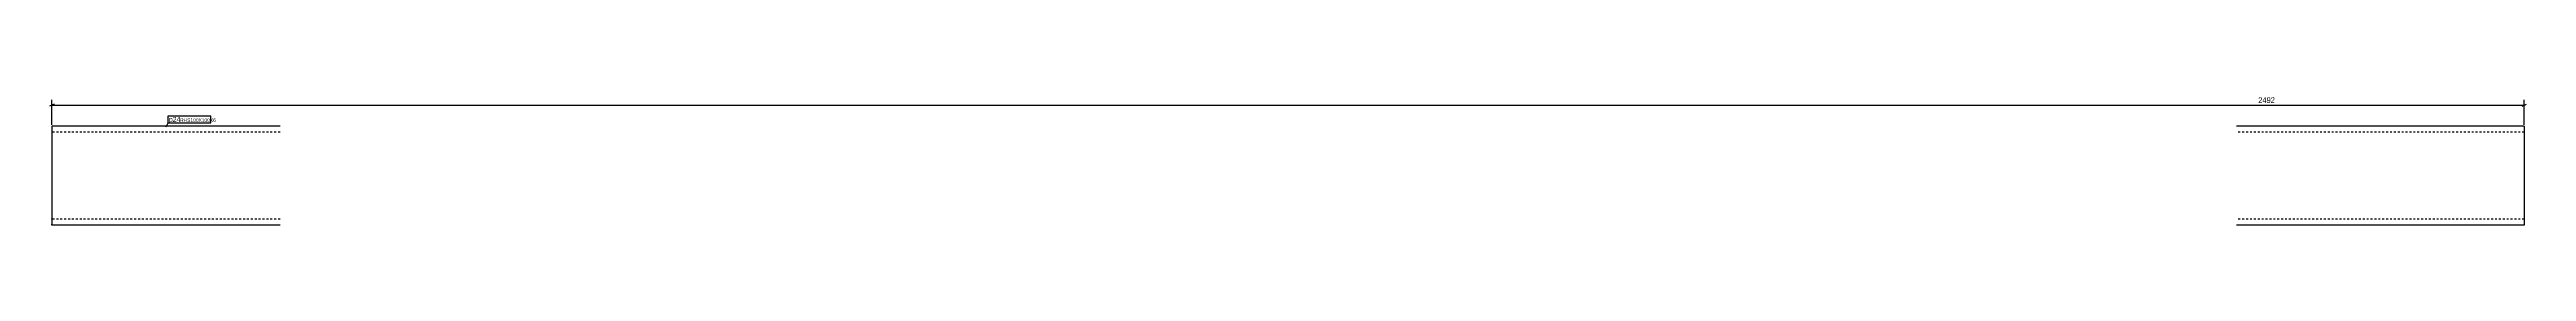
# Model space of a CAD drawing. Header units: millimetres. Extents: x 4 to 2501, y 4 to 135.
import ezdxf

# ---------------------------------------------------------------- set-up
doc = ezdxf.new("R2010")
doc.units = ezdxf.units.MM
doc.linetypes.add('DXK_LINE_DOT2', pattern=[3.9198, 1.9599, -1.9599])
for name, color, linetype in [('MÅLSÆTNING', 7, 'Continuous'), ('STÅL', 7, 'Continuous'), ('TEKST', 7, 'Continuous')]:
    doc.layers.add(name, color=color, linetype=linetype)
doc.styles.add('Arial Narrow', font='ARIALN.TTF', dxfattribs={"height": 0.2})

msp = doc.modelspace()

# ---------------------------------------------------------------- linework, layer by layer
at = {"layer": 'MÅLSÆTNING', "color": 7, "linetype": 'Continuous'}
for p, q in [((9, 126.7), (4.5, 124.9)), ((6.8, 106), (6.8, 131.1)), ((6.8, 125.8), (2498.5, 125.8)), ((2496.3, 124.9), (2500.8, 126.7)), ((2498.5, 106), (2498.5, 131.1))]:
    msp.add_line(p, q, dxfattribs=at)
at = {"layer": 'STÅL', "color": 2, "linetype": 'Continuous'}
for p, q in [((236.8, 104.5), (6.8, 104.5)), ((6.8, 104.5), (6.8, 5.4)), ((2498.5, 104.5), (2208.5, 104.5)), ((2498.5, 104.5), (2498.5, 4.5)), ((6.8, 4.5), (6.8, 5.4)), ((236.8, 4.5), (6.8, 4.5)), ((2498.5, 4.5), (2208.5, 4.5))]:
    msp.add_line(p, q, dxfattribs=at)
at = {"layer": 'STÅL', "color": 7, "linetype": 'DXK_LINE_DOT2'}
for p, q in [((236.8, 98.5), (6.8, 98.5)), ((2498.5, 98.5), (2208.5, 98.5)), ((6.8, 10.5), (6.8, 11)), ((236.8, 10.5), (6.8, 10.5)), ((2498.5, 10.5), (2208.5, 10.5)), ((2498.5, 10.5), (2498.5, 11))]:
    msp.add_line(p, q, dxfattribs=at)

# ---------------------------------------------------------------- next in the draw order: wipeouts: each hides what was drawn before it
at = {"color": 0}
for points, layer in [([(2246.3, 126.9), (2246.3, 135.3), (2229.3, 135.3), (2229.3, 126.9)], 'MÅLSÆTNING'), ([(134.5, 108.9), (134.5, 114.2), (124.9, 114.2), (124.9, 108.9)], 'TEKST')]:
    msp.add_wipeout(points, dxfattribs=at).dxf.layer = layer

# ---------------------------------------------------------------- next in the draw order: texts
at = {"layer": 'MÅLSÆTNING', "color": 3, "style": 'Arial Narrow'}
msp.add_text('2492', height=5.73, dxfattribs=at).set_placement((2230.5, 128.1))

# ---------------------------------------------------------------- next in the draw order: wipeouts: each hides what was drawn before it
at = {"color": 0}
msp.add_wipeout([(134.5, 108.9), (134.5, 114.2), (124.9, 114.2), (124.9, 108.9)], dxfattribs=at).dxf.layer = 'TEKST'

# ---------------------------------------------------------------- next in the draw order: wipeouts: each hides what was drawn before it
msp.add_wipeout([(166.3, 108.9), (166.3, 112.7), (136.1, 112.7), (136.1, 108.9)], dxfattribs=at).dxf.layer = 'TEKST'

# ---------------------------------------------------------------- next in the draw order: wipeouts: each hides what was drawn before it
msp.add_wipeout([(166.3, 108.9), (166.3, 112.7), (136.1, 112.7), (136.1, 108.9)], dxfattribs=at).dxf.layer = 'TEKST'

# ---------------------------------------------------------------- next in the draw order: linework, layer by layer
at = {"layer": 'TEKST', "color": 7, "linetype": 'Continuous'}
for p, q in [((122, 104), (124, 108)), ((124, 115.1), (167.2, 115.1)), ((124, 108), (124, 115.1)), ((124, 108), (167.2, 108)), ((167.2, 108), (167.2, 115.1))]:
    msp.add_line(p, q, dxfattribs=at)

# ---------------------------------------------------------------- next in the draw order: texts
at = {"layer": 'TEKST', "color": 3, "style": 'Arial Narrow'}
for s, height, p in [('p24', 5.01, (124.9, 108.9)), ('RHS100X100X6', 3.579, (136.1, 108.9))]:
    msp.add_text(s, height=height, dxfattribs=at).set_placement(p)

doc.saveas('drawing.dxf')
